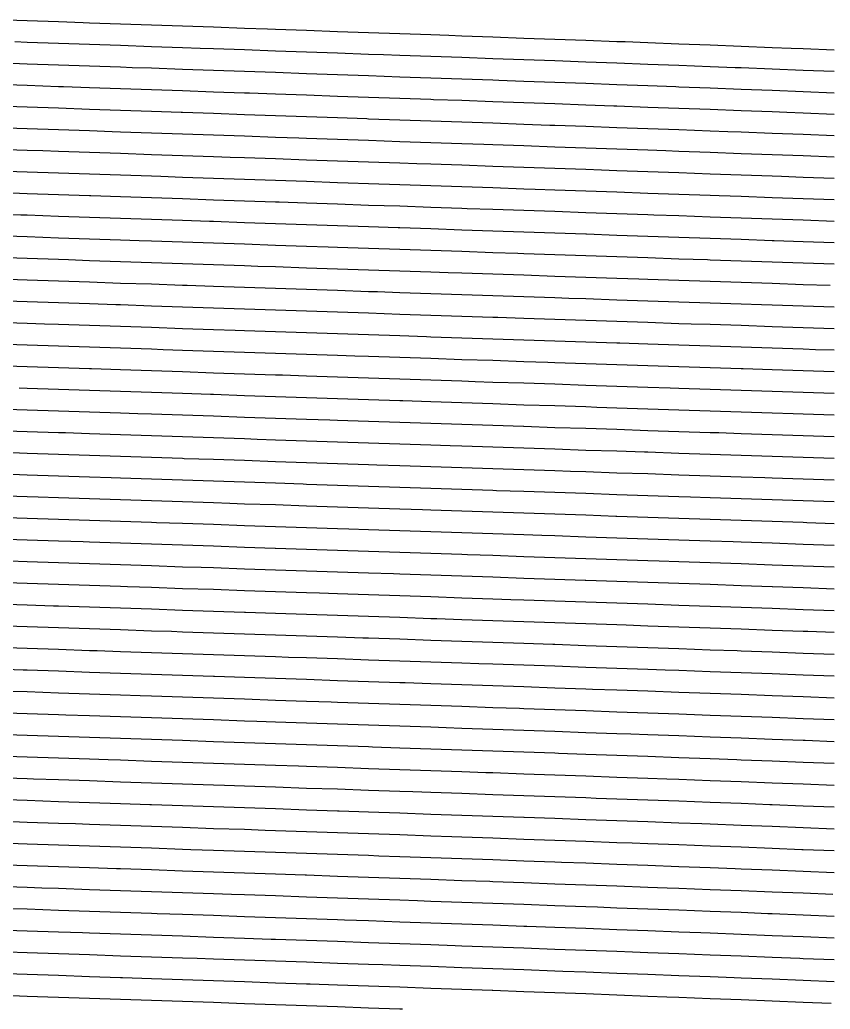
# Model space of a CAD drawing. Header units: metres. Extents: x 228 to 3387, y 31 to 162.
# Drawn here: x 2317.2 to 2399.7, y 32.7 to 133.6 of the extents above; entities that cross this region are included whole.
import ezdxf

# ---------------------------------------------------------------- set-up
doc = ezdxf.new("R2010")
doc.units = ezdxf.units.M
for name, color, linetype in [('Vs_1000', 7, 'Continuous'), ('Vs_1025', 7, 'Continuous'), ('Vs_1050', 7, 'Continuous'), ('Vs_1075', 7, 'Continuous'), ('Vs_1100', 7, 'Continuous'), ('Vs_1125', 7, 'Continuous'), ('Vs_1150', 7, 'Continuous'), ('Vs_1175', 7, 'Continuous'), ('Vs_1200', 7, 'Continuous'), ('Vs_1225', 7, 'Continuous'), ('Vs_1250', 7, 'Continuous'), ('Vs_1275', 7, 'Continuous'), ('Vs_1300', 7, 'Continuous'), ('Vs_1325', 7, 'Continuous'), ('Vs_1350', 7, 'Continuous'), ('Vs_1375', 7, 'Continuous'), ('Vs_1400', 7, 'Continuous'), ('Vs_1425', 7, 'Continuous'), ('Vs_1450', 7, 'Continuous'), ('Vs_1475', 7, 'Continuous'), ('Vs_1500', 7, 'Continuous'), ('Vs_375', 7, 'Continuous'), ('Vs_400', 7, 'Continuous'), ('Vs_425', 7, 'Continuous'), ('Vs_450', 7, 'Continuous'), ('Vs_475', 7, 'Continuous'), ('Vs_500', 7, 'Continuous'), ('Vs_525', 7, 'Continuous'), ('Vs_550', 7, 'Continuous'), ('Vs_575', 7, 'Continuous'), ('Vs_600', 7, 'Continuous'), ('Vs_625', 7, 'Continuous'), ('Vs_650', 7, 'Continuous'), ('Vs_675', 7, 'Continuous'), ('Vs_700', 7, 'Continuous'), ('Vs_725', 7, 'Continuous'), ('Vs_750', 7, 'Continuous'), ('Vs_775', 7, 'Continuous'), ('Vs_800', 7, 'Continuous'), ('Vs_825', 7, 'Continuous'), ('Vs_850', 7, 'Continuous'), ('Vs_875', 7, 'Continuous'), ('Vs_900', 7, 'Continuous'), ('Vs_925', 7, 'Continuous'), ('Vs_950', 7, 'Continuous'), ('Vs_975', 7, 'Continuous')]:
    doc.layers.add(name, color=color, linetype=linetype)

msp = doc.modelspace()

# ---------------------------------------------------------------- linework, layer by layer
at = {"layer": 'Vs_1000'}
msp.add_lwpolyline([(2400.13, 75.54), (2396.97, 75.66), (2393.83, 75.77), (2393.81, 75.77), (2390.65, 75.88), (2387.48, 75.99), (2384.32, 76.1), (2381.16, 76.21), (2378, 76.31), (2374.84, 76.42), (2374.75, 76.42), (2371.67, 76.53), (2368.51, 76.63), (2365.35, 76.74), (2362.19, 76.84), (2359.03, 76.95), (2355.87, 77.05), (2355.22, 77.08), (2352.7, 77.16), (2349.54, 77.26), (2346.38, 77.37), (2343.22, 77.48), (2340.06, 77.58), (2336.9, 77.69), (2335.65, 77.73), (2333.73, 77.79), (2330.57, 77.9), (2327.41, 78), (2324.25, 78.11), (2321.09, 78.22), (2317.92, 78.32), (2316.1, 78.38)], dxfattribs=at)
at = {"layer": 'Vs_1025'}
msp.add_lwpolyline([(2400.13, 73.32), (2396.97, 73.44), (2393.81, 73.55), (2390.65, 73.66), (2387.48, 73.77), (2386.42, 73.81), (2384.32, 73.88), (2381.16, 73.99), (2378, 74.1), (2374.84, 74.2), (2371.67, 74.31), (2368.51, 74.42), (2367.2, 74.46), (2365.35, 74.52), (2362.19, 74.63), (2359.03, 74.74), (2355.87, 74.84), (2352.7, 74.95), (2349.54, 75.05), (2347.68, 75.12), (2346.38, 75.16), (2343.22, 75.26), (2340.06, 75.37), (2336.9, 75.48), (2333.73, 75.58), (2330.57, 75.69), (2328.13, 75.77), (2327.41, 75.79), (2324.25, 75.9), (2321.09, 76), (2317.92, 76.11), (2314.76, 76.22)], dxfattribs=at)
at = {"layer": 'Vs_1050'}
msp.add_lwpolyline([(2400.13, 71.1), (2397.46, 71.2), (2396.97, 71.21), (2393.81, 71.33), (2390.65, 71.44), (2387.48, 71.55), (2384.32, 71.66), (2381.16, 71.77), (2378.95, 71.85), (2378, 71.88), (2374.84, 71.99), (2371.67, 72.1), (2368.51, 72.2), (2365.35, 72.31), (2362.19, 72.42), (2359.65, 72.5), (2359.03, 72.52), (2355.87, 72.63), (2352.7, 72.74), (2349.54, 72.84), (2346.38, 72.95), (2343.22, 73.05), (2340.14, 73.16), (2340.06, 73.16), (2336.9, 73.26), (2333.73, 73.37), (2330.57, 73.48), (2327.41, 73.58), (2324.25, 73.69), (2321.09, 73.79), (2320.6, 73.81), (2317.92, 73.9), (2314.76, 74)], dxfattribs=at)
at = {"layer": 'Vs_1075'}
msp.add_lwpolyline([(2400.13, 68.87), (2396.97, 68.99), (2393.81, 69.11), (2390.65, 69.22), (2390.25, 69.24), (2387.48, 69.33), (2384.32, 69.45), (2381.16, 69.56), (2378, 69.67), (2374.84, 69.77), (2371.67, 69.88), (2371.45, 69.89), (2368.51, 69.99), (2365.35, 70.1), (2362.19, 70.2), (2359.03, 70.31), (2355.87, 70.42), (2352.7, 70.52), (2352.1, 70.54), (2349.54, 70.63), (2346.38, 70.73), (2343.22, 70.84), (2340.06, 70.95), (2336.9, 71.05), (2333.73, 71.16), (2332.6, 71.2), (2330.57, 71.26), (2327.41, 71.37), (2324.25, 71.48), (2321.09, 71.58), (2317.92, 71.69), (2314.76, 71.79)], dxfattribs=at)
at = {"layer": 'Vs_1100'}
msp.add_lwpolyline([(2400.13, 66.65), (2396.97, 66.77), (2393.81, 66.89), (2390.65, 67), (2387.48, 67.12), (2384.32, 67.23), (2382.92, 67.28), (2381.16, 67.34), (2378, 67.45), (2374.84, 67.56), (2371.67, 67.67), (2368.51, 67.77), (2365.35, 67.88), (2363.94, 67.93), (2362.19, 67.99), (2359.03, 68.1), (2355.87, 68.2), (2352.7, 68.31), (2349.54, 68.42), (2346.38, 68.52), (2344.55, 68.58), (2343.22, 68.63), (2340.06, 68.73), (2336.9, 68.84), (2333.73, 68.95), (2330.57, 69.05), (2327.41, 69.16), (2325.05, 69.24), (2324.25, 69.26), (2321.09, 69.37), (2317.92, 69.47), (2314.76, 69.58)], dxfattribs=at)
at = {"layer": 'Vs_1125'}
msp.add_lwpolyline([(2400.13, 64.42), (2396.97, 64.55), (2393.82, 64.66), (2393.81, 64.66), (2390.65, 64.78), (2387.48, 64.89), (2384.32, 65.01), (2381.16, 65.12), (2378, 65.23), (2375.52, 65.32), (2374.84, 65.34), (2371.67, 65.45), (2368.51, 65.56), (2365.35, 65.67), (2362.19, 65.77), (2359.03, 65.88), (2356.41, 65.97), (2355.87, 65.99), (2352.7, 66.1), (2349.54, 66.2), (2346.38, 66.31), (2343.22, 66.41), (2340.06, 66.52), (2337, 66.62), (2336.9, 66.63), (2333.73, 66.73), (2330.57, 66.84), (2327.41, 66.94), (2324.25, 67.05), (2321.09, 67.16), (2317.92, 67.26), (2317.49, 67.28), (2314.76, 67.37)], dxfattribs=at)
at = {"layer": 'Vs_1150'}
msp.add_lwpolyline([(2400.13, 62.2), (2396.97, 62.32), (2393.81, 62.44), (2390.65, 62.56), (2387.48, 62.67), (2386.67, 62.7), (2384.32, 62.79), (2381.16, 62.9), (2378, 63.01), (2374.84, 63.12), (2371.67, 63.23), (2368.51, 63.34), (2368.08, 63.36), (2365.35, 63.45), (2362.19, 63.56), (2359.03, 63.67), (2355.87, 63.77), (2352.7, 63.88), (2349.54, 63.99), (2348.87, 64.01), (2346.38, 64.09), (2343.22, 64.2), (2340.06, 64.31), (2336.9, 64.41), (2333.73, 64.52), (2330.57, 64.63), (2329.43, 64.66), (2327.41, 64.73), (2324.25, 64.84), (2321.09, 64.94), (2317.92, 65.05), (2314.76, 65.15)], dxfattribs=at)
at = {"layer": 'Vs_1175'}
msp.add_lwpolyline([(2400.13, 59.98), (2397.16, 60.09), (2396.97, 60.1), (2393.81, 60.22), (2390.65, 60.34), (2387.48, 60.45), (2384.32, 60.57), (2381.16, 60.68), (2379.4, 60.74), (2378, 60.79), (2374.84, 60.9), (2371.67, 61.02), (2368.51, 61.12), (2365.35, 61.23), (2362.19, 61.34), (2360.59, 61.4), (2359.03, 61.45), (2355.87, 61.56), (2352.7, 61.67), (2349.54, 61.77), (2346.38, 61.88), (2343.22, 61.99), (2341.32, 62.05), (2340.06, 62.09), (2336.9, 62.2), (2333.73, 62.31), (2330.57, 62.41), (2327.41, 62.52), (2324.25, 62.62), (2321.86, 62.7), (2321.09, 62.73), (2317.92, 62.84), (2314.76, 62.94)], dxfattribs=at)
at = {"layer": 'Vs_1200'}
msp.add_lwpolyline([(2400.13, 57.75), (2396.97, 57.87), (2393.81, 58), (2390.65, 58.11), (2390.21, 58.13), (2387.48, 58.23), (2384.32, 58.35), (2381.16, 58.46), (2378, 58.57), (2374.84, 58.69), (2372.05, 58.78), (2371.67, 58.8), (2368.51, 58.91), (2365.35, 59.02), (2362.19, 59.13), (2359.03, 59.23), (2355.87, 59.34), (2353.08, 59.44), (2352.7, 59.45), (2349.54, 59.56), (2346.38, 59.66), (2343.22, 59.77), (2340.06, 59.88), (2336.9, 59.98), (2333.75, 60.09), (2333.73, 60.09), (2330.57, 60.2), (2327.41, 60.3), (2324.25, 60.41), (2321.09, 60.52), (2317.92, 60.62), (2314.76, 60.73)], dxfattribs=at)
at = {"layer": 'Vs_1225'}
msp.add_lwpolyline([(2400.13, 55.53), (2396.97, 55.65), (2393.81, 55.77), (2390.65, 55.89), (2387.48, 56.01), (2384.32, 56.13), (2383.09, 56.17), (2381.16, 56.24), (2378, 56.35), (2374.84, 56.47), (2371.67, 56.58), (2368.51, 56.69), (2365.35, 56.8), (2364.64, 56.82), (2362.19, 56.91), (2359.03, 57.02), (2355.87, 57.13), (2352.7, 57.23), (2349.54, 57.34), (2346.38, 57.45), (2345.55, 57.48), (2343.22, 57.56), (2340.06, 57.66), (2336.9, 57.77), (2333.73, 57.88), (2330.57, 57.98), (2327.41, 58.09), (2326.17, 58.13), (2324.25, 58.2), (2321.09, 58.3), (2317.92, 58.41), (2314.76, 58.51)], dxfattribs=at)
at = {"layer": 'Vs_1250'}
msp.add_lwpolyline([(2400.13, 53.3), (2396.97, 53.43), (2393.81, 53.55), (2393.58, 53.56), (2390.65, 53.67), (2387.48, 53.79), (2384.32, 53.91), (2381.16, 54.02), (2378, 54.13), (2375.87, 54.21), (2374.84, 54.25), (2371.67, 54.36), (2368.51, 54.47), (2365.35, 54.58), (2362.19, 54.69), (2359.03, 54.8), (2357.19, 54.86), (2355.87, 54.91), (2352.7, 55.02), (2349.54, 55.13), (2346.38, 55.23), (2343.22, 55.34), (2340.06, 55.45), (2338, 55.52), (2336.9, 55.55), (2333.73, 55.66), (2330.57, 55.77), (2327.41, 55.87), (2324.25, 55.98), (2321.09, 56.09), (2318.57, 56.17), (2317.92, 56.19), (2314.76, 56.3)], dxfattribs=at)
at = {"layer": 'Vs_1275'}
msp.add_lwpolyline([(2400.13, 51.08), (2396.97, 51.2), (2393.81, 51.33), (2390.65, 51.45), (2387.48, 51.57), (2386.63, 51.6), (2384.32, 51.68), (2381.16, 51.8), (2378, 51.91), (2374.84, 52.03), (2371.67, 52.14), (2368.56, 52.25), (2368.51, 52.25), (2365.35, 52.36), (2362.19, 52.47), (2359.03, 52.58), (2355.87, 52.69), (2352.7, 52.8), (2349.69, 52.9), (2349.54, 52.91), (2346.38, 53.02), (2343.22, 53.13), (2340.06, 53.23), (2336.9, 53.34), (2333.73, 53.45), (2330.57, 53.55), (2330.42, 53.56), (2327.41, 53.66), (2324.25, 53.77), (2321.09, 53.87), (2317.92, 53.98), (2314.76, 54.08)], dxfattribs=at)
at = {"layer": 'Vs_1300'}
msp.add_lwpolyline([(2400.13, 48.85), (2396.97, 48.98), (2396.83, 48.98), (2393.81, 49.1), (2390.65, 49.22), (2387.48, 49.34), (2384.32, 49.46), (2381.16, 49.58), (2379.54, 49.64), (2378, 49.69), (2374.84, 49.81), (2371.67, 49.92), (2368.51, 50.03), (2365.35, 50.15), (2362.19, 50.26), (2361.17, 50.29), (2359.03, 50.37), (2355.87, 50.48), (2352.7, 50.58), (2349.54, 50.69), (2346.38, 50.8), (2343.22, 50.91), (2342.16, 50.94), (2340.06, 51.02), (2336.9, 51.12), (2333.73, 51.23), (2330.57, 51.34), (2327.41, 51.44), (2324.25, 51.55), (2322.82, 51.6), (2321.09, 51.66), (2317.92, 51.76), (2314.76, 51.87)], dxfattribs=at)
at = {"layer": 'Vs_1325'}
msp.add_lwpolyline([(2400.13, 46.63), (2396.97, 46.76), (2393.81, 46.88), (2390.65, 47), (2390.05, 47.03), (2387.48, 47.12), (2384.32, 47.24), (2381.16, 47.36), (2378, 47.47), (2374.84, 47.59), (2372.34, 47.68), (2371.67, 47.7), (2368.51, 47.81), (2365.35, 47.93), (2362.19, 48.04), (2359.03, 48.15), (2355.87, 48.26), (2353.73, 48.33), (2352.7, 48.37), (2349.54, 48.48), (2346.38, 48.58), (2343.22, 48.69), (2340.06, 48.8), (2336.9, 48.91), (2334.6, 48.98), (2333.73, 49.01), (2330.57, 49.12), (2327.41, 49.23), (2324.25, 49.33), (2321.09, 49.44), (2317.92, 49.55), (2315.2, 49.64)], dxfattribs=at)
at = {"layer": 'Vs_1350'}
msp.add_lwpolyline([(2400, 44.41), (2396.97, 44.53), (2393.81, 44.66), (2390.65, 44.78), (2387.48, 44.9), (2384.32, 45.02), (2383.1, 45.07), (2381.16, 45.14), (2378, 45.25), (2374.84, 45.37), (2371.67, 45.48), (2368.51, 45.6), (2365.35, 45.71), (2365.05, 45.72), (2362.19, 45.82), (2359.03, 45.93), (2355.87, 46.04), (2352.7, 46.15), (2349.54, 46.26), (2346.38, 46.37), (2346.25, 46.37), (2343.22, 46.48), (2340.06, 46.58), (2336.9, 46.69), (2333.73, 46.8), (2330.57, 46.91), (2327.41, 47.01), (2327.02, 47.03), (2324.25, 47.12), (2321.09, 47.22), (2317.92, 47.33), (2314.76, 47.44)], dxfattribs=at)
at = {"layer": 'Vs_1375'}
msp.add_lwpolyline([(2400.13, 42.18), (2396.97, 42.31), (2393.81, 42.44), (2393.36, 42.45), (2390.65, 42.56), (2387.48, 42.68), (2384.32, 42.8), (2381.16, 42.92), (2378, 43.03), (2376.01, 43.11), (2374.84, 43.15), (2371.67, 43.26), (2368.51, 43.38), (2365.35, 43.49), (2362.19, 43.6), (2359.03, 43.71), (2357.68, 43.76), (2355.87, 43.82), (2352.7, 43.93), (2349.54, 44.04), (2346.38, 44.15), (2343.22, 44.26), (2340.06, 44.37), (2338.72, 44.41), (2336.9, 44.47), (2333.73, 44.58), (2330.57, 44.69), (2327.41, 44.8), (2324.25, 44.9), (2321.09, 45.01), (2319.4, 45.07), (2317.92, 45.11), (2314.76, 45.22)], dxfattribs=at)
at = {"layer": 'Vs_1400'}
msp.add_lwpolyline([(2400.13, 39.96), (2396.97, 40.09), (2393.81, 40.21), (2390.65, 40.34), (2387.48, 40.46), (2386.55, 40.49), (2384.32, 40.58), (2381.16, 40.7), (2378, 40.81), (2374.84, 40.93), (2371.67, 41.04), (2368.82, 41.15), (2368.51, 41.16), (2365.35, 41.27), (2362.19, 41.38), (2359.03, 41.49), (2355.87, 41.6), (2352.7, 41.71), (2350.24, 41.8), (2349.54, 41.82), (2346.38, 41.93), (2343.22, 42.04), (2340.06, 42.15), (2336.9, 42.26), (2333.73, 42.36), (2331.15, 42.45), (2330.57, 42.47), (2327.41, 42.58), (2324.25, 42.69), (2321.09, 42.79), (2317.92, 42.9), (2314.76, 43)], dxfattribs=at)
at = {"layer": 'Vs_1425'}
msp.add_lwpolyline([(2400.13, 37.74), (2396.97, 37.87), (2396.62, 37.88), (2393.81, 37.99), (2390.65, 38.11), (2387.48, 38.24), (2384.32, 38.36), (2381.16, 38.47), (2379.59, 38.53), (2378, 38.59), (2374.84, 38.71), (2371.67, 38.82), (2368.51, 38.94), (2365.35, 39.05), (2362.19, 39.16), (2361.53, 39.19), (2359.03, 39.27), (2355.87, 39.39), (2352.7, 39.5), (2349.54, 39.61), (2346.38, 39.71), (2343.22, 39.82), (2342.76, 39.84), (2340.06, 39.93), (2336.9, 40.04), (2333.73, 40.15), (2330.57, 40.25), (2327.41, 40.36), (2324.25, 40.47), (2323.54, 40.49), (2321.09, 40.58), (2317.92, 40.68), (2314.76, 40.79)], dxfattribs=at)
at = {"layer": 'Vs_1450'}
msp.add_lwpolyline([(2400.13, 35.52), (2396.97, 35.64), (2393.81, 35.77), (2390.65, 35.89), (2389.93, 35.92), (2387.48, 36.01), (2384.32, 36.13), (2381.16, 36.25), (2378, 36.37), (2374.84, 36.49), (2372.5, 36.57), (2371.67, 36.6), (2368.51, 36.72), (2365.35, 36.83), (2362.19, 36.94), (2359.03, 37.06), (2355.87, 37.17), (2354.16, 37.23), (2352.7, 37.28), (2349.54, 37.39), (2346.38, 37.5), (2343.22, 37.61), (2340.06, 37.71), (2336.9, 37.82), (2335.22, 37.88), (2333.73, 37.93), (2330.57, 38.04), (2327.41, 38.14), (2324.25, 38.25), (2321.09, 38.36), (2317.92, 38.46), (2315.89, 38.53)], dxfattribs=at)
at = {"layer": 'Vs_1475'}
msp.add_lwpolyline([(2399.84, 33.31), (2396.97, 33.42), (2393.81, 33.55), (2390.65, 33.67), (2387.48, 33.79), (2384.32, 33.91), (2383.09, 33.96), (2381.16, 34.03), (2378, 34.15), (2374.84, 34.27), (2371.67, 34.38), (2368.51, 34.5), (2365.35, 34.61), (2365.3, 34.61), (2362.19, 34.72), (2359.03, 34.84), (2355.87, 34.95), (2352.7, 35.06), (2349.54, 35.17), (2346.73, 35.27), (2346.38, 35.28), (2343.22, 35.39), (2340.06, 35.5), (2336.9, 35.6), (2333.73, 35.71), (2330.57, 35.82), (2327.63, 35.92), (2327.41, 35.93), (2324.25, 36.03), (2321.09, 36.14), (2317.92, 36.25), (2314.76, 36.35)], dxfattribs=at)
at = {"layer": 'Vs_1500'}
msp.add_lwpolyline([(2356.14, 32.72), (2355.87, 32.73), (2352.7, 32.84), (2349.54, 32.95), (2346.38, 33.06), (2343.22, 33.17), (2340.06, 33.28), (2339.23, 33.31), (2336.9, 33.39), (2333.73, 33.49), (2330.57, 33.6), (2327.41, 33.71), (2324.25, 33.82), (2321.09, 33.92), (2320, 33.96), (2317.92, 34.03), (2314.76, 34.14)], dxfattribs=at)
at = {"layer": 'Vs_375'}
msp.add_lwpolyline([(2400.13, 130.46), (2396.97, 130.59), (2395.76, 130.64), (2393.81, 130.72), (2390.65, 130.85), (2387.48, 130.97), (2384.32, 131.09), (2381.16, 131.21), (2378.82, 131.3), (2378, 131.33), (2374.84, 131.44), (2371.67, 131.56), (2368.51, 131.67), (2365.35, 131.79), (2362.19, 131.9), (2360.87, 131.95), (2359.03, 132.02), (2355.87, 132.13), (2352.7, 132.24), (2349.54, 132.35), (2346.38, 132.46), (2343.22, 132.57), (2342.39, 132.6), (2340.06, 132.68), (2336.9, 132.8), (2333.73, 132.91), (2330.57, 133.02), (2327.41, 133.13), (2324.25, 133.23), (2323.63, 133.26), (2321.09, 133.34), (2317.92, 133.45), (2314.76, 133.56)], dxfattribs=at)
at = {"layer": 'Vs_400'}
msp.add_lwpolyline([(2400.13, 128.28), (2396.97, 128.41), (2393.81, 128.54), (2390.65, 128.66), (2390.03, 128.68), (2387.48, 128.78), (2384.32, 128.9), (2381.16, 129.02), (2378, 129.14), (2374.84, 129.25), (2372.5, 129.34), (2371.67, 129.37), (2368.51, 129.48), (2365.35, 129.59), (2362.19, 129.71), (2359.03, 129.82), (2355.87, 129.93), (2354.21, 129.99), (2352.7, 130.04), (2349.54, 130.15), (2346.38, 130.26), (2343.22, 130.38), (2340.06, 130.49), (2336.9, 130.6), (2335.54, 130.64), (2333.73, 130.71), (2330.57, 130.82), (2327.41, 130.93), (2324.25, 131.03), (2321.09, 131.14), (2317.92, 131.25), (2316.66, 131.3)], dxfattribs=at)
at = {"layer": 'Vs_425'}
msp.add_lwpolyline([(2400.13, 126.1), (2396.97, 126.23), (2393.81, 126.35), (2390.65, 126.47), (2387.48, 126.59), (2384.32, 126.71), (2384, 126.72), (2381.16, 126.83), (2378, 126.94), (2374.84, 127.06), (2371.67, 127.17), (2368.51, 127.29), (2365.98, 127.38), (2365.35, 127.4), (2362.19, 127.51), (2359.03, 127.62), (2355.87, 127.73), (2352.7, 127.85), (2349.54, 127.96), (2347.43, 128.03), (2346.38, 128.07), (2343.22, 128.18), (2340.06, 128.29), (2336.9, 128.4), (2333.73, 128.51), (2330.57, 128.62), (2328.61, 128.68), (2327.41, 128.72), (2324.25, 128.83), (2321.09, 128.94), (2317.92, 129.05), (2314.76, 129.16)], dxfattribs=at)
at = {"layer": 'Vs_450'}
msp.add_lwpolyline([(2400.13, 123.92), (2396.97, 124.05), (2395.29, 124.11), (2393.81, 124.17), (2390.65, 124.29), (2387.48, 124.41), (2384.32, 124.52), (2381.16, 124.64), (2378, 124.75), (2377.69, 124.76), (2374.84, 124.87), (2371.67, 124.98), (2368.51, 125.09), (2365.35, 125.2), (2362.19, 125.32), (2359.31, 125.42), (2359.03, 125.43), (2355.87, 125.54), (2352.7, 125.65), (2349.54, 125.76), (2346.38, 125.87), (2343.22, 125.98), (2340.55, 126.07), (2340.06, 126.09), (2336.9, 126.2), (2333.73, 126.31), (2330.57, 126.42), (2327.41, 126.52), (2324.25, 126.63), (2321.62, 126.72), (2321.09, 126.74), (2317.92, 126.85), (2314.76, 126.96)], dxfattribs=at)
at = {"layer": 'Vs_475'}
msp.add_lwpolyline([(2400.13, 121.74), (2396.97, 121.86), (2393.81, 121.98), (2390.65, 122.1), (2389.3, 122.15), (2387.48, 122.22), (2384.32, 122.33), (2381.16, 122.45), (2378, 122.56), (2374.84, 122.67), (2371.67, 122.79), (2371.16, 122.8), (2368.51, 122.9), (2365.35, 123.01), (2362.19, 123.12), (2359.03, 123.23), (2355.87, 123.34), (2352.7, 123.45), (2352.5, 123.46), (2349.54, 123.56), (2346.38, 123.67), (2343.22, 123.78), (2340.06, 123.89), (2336.9, 124), (2333.73, 124.11), (2333.6, 124.11), (2330.57, 124.21), (2327.41, 124.32), (2324.25, 124.43), (2321.09, 124.54), (2317.92, 124.65), (2314.76, 124.76)], dxfattribs=at)
at = {"layer": 'Vs_500'}
msp.add_lwpolyline([(2400.13, 119.56), (2396.97, 119.68), (2393.81, 119.8), (2390.65, 119.91), (2387.48, 120.03), (2384.32, 120.14), (2382.99, 120.19), (2381.16, 120.26), (2378, 120.37), (2374.84, 120.48), (2371.67, 120.59), (2368.51, 120.7), (2365.35, 120.81), (2364.45, 120.84), (2362.19, 120.92), (2359.03, 121.03), (2355.87, 121.14), (2352.7, 121.25), (2349.54, 121.36), (2346.38, 121.47), (2345.58, 121.5), (2343.22, 121.58), (2340.06, 121.69), (2336.9, 121.8), (2333.73, 121.91), (2330.57, 122.01), (2327.41, 122.12), (2326.57, 122.15), (2324.25, 122.23), (2321.09, 122.34), (2317.92, 122.45), (2314.76, 122.56)], dxfattribs=at)
at = {"layer": 'Vs_525'}
msp.add_lwpolyline([(2400.13, 117.38), (2396.97, 117.5), (2394.77, 117.58), (2393.81, 117.61), (2390.65, 117.73), (2387.48, 117.84), (2384.32, 117.95), (2381.16, 118.06), (2378, 118.18), (2376.42, 118.23), (2374.84, 118.29), (2371.67, 118.4), (2368.51, 118.51), (2365.35, 118.62), (2362.19, 118.73), (2359.03, 118.84), (2357.6, 118.88), (2355.87, 118.94), (2352.7, 119.05), (2349.54, 119.16), (2346.38, 119.27), (2343.22, 119.38), (2340.06, 119.49), (2338.59, 119.54), (2336.9, 119.6), (2333.73, 119.7), (2330.57, 119.81), (2327.41, 119.92), (2324.25, 120.03), (2321.09, 120.14), (2319.5, 120.19), (2317.92, 120.24), (2314.76, 120.35)], dxfattribs=at)
at = {"layer": 'Vs_550'}
msp.add_lwpolyline([(2400.13, 115.2), (2396.97, 115.31), (2393.81, 115.43), (2390.65, 115.54), (2388.42, 115.62), (2387.48, 115.65), (2384.32, 115.76), (2381.16, 115.87), (2378, 115.98), (2374.84, 116.09), (2371.67, 116.2), (2369.65, 116.27), (2368.51, 116.31), (2365.35, 116.42), (2362.19, 116.53), (2359.03, 116.64), (2355.87, 116.75), (2352.7, 116.85), (2350.63, 116.92), (2349.54, 116.96), (2346.38, 117.07), (2343.22, 117.18), (2340.06, 117.29), (2336.9, 117.39), (2333.73, 117.5), (2331.52, 117.58), (2330.57, 117.61), (2327.41, 117.72), (2324.25, 117.83), (2321.09, 117.93), (2317.92, 118.04), (2314.76, 118.15)], dxfattribs=at)
at = {"layer": 'Vs_575'}
msp.add_lwpolyline([(2400.13, 113.02), (2396.97, 113.13), (2393.81, 113.24), (2390.65, 113.35), (2387.48, 113.46), (2384.32, 113.57), (2381.77, 113.66), (2381.16, 113.68), (2378, 113.79), (2374.84, 113.9), (2371.67, 114.01), (2368.51, 114.11), (2365.35, 114.22), (2362.73, 114.31), (2362.19, 114.33), (2359.03, 114.44), (2355.87, 114.55), (2352.7, 114.65), (2349.54, 114.76), (2346.38, 114.87), (2343.59, 114.96), (2343.22, 114.98), (2340.06, 115.09), (2336.9, 115.19), (2333.73, 115.3), (2330.57, 115.41), (2327.41, 115.52), (2324.41, 115.62), (2324.25, 115.62), (2321.09, 115.73), (2317.92, 115.84), (2314.76, 115.95)], dxfattribs=at)
at = {"layer": 'Vs_600'}
msp.add_lwpolyline([(2400.13, 110.83), (2396.97, 110.94), (2394, 111.05), (2393.81, 111.05), (2390.65, 111.16), (2387.48, 111.27), (2384.32, 111.38), (2381.16, 111.49), (2378, 111.59), (2374.91, 111.7), (2374.84, 111.7), (2371.67, 111.81), (2368.51, 111.92), (2365.35, 112.02), (2362.19, 112.13), (2359.03, 112.24), (2355.87, 112.35), (2355.7, 112.35), (2352.7, 112.45), (2349.54, 112.56), (2346.38, 112.67), (2343.22, 112.78), (2340.06, 112.88), (2336.9, 112.99), (2336.48, 113.01), (2333.73, 113.1), (2330.57, 113.21), (2327.41, 113.31), (2324.25, 113.42), (2321.09, 113.53), (2317.92, 113.64), (2317.26, 113.66), (2314.76, 113.74)], dxfattribs=at)
at = {"layer": 'Vs_625'}
msp.add_lwpolyline([(2400.13, 108.65), (2396.97, 108.75), (2393.81, 108.86), (2390.65, 108.97), (2387.48, 109.08), (2387.22, 109.09), (2384.32, 109.18), (2381.16, 109.29), (2378, 109.4), (2374.84, 109.5), (2371.67, 109.61), (2368.51, 109.72), (2367.9, 109.74), (2365.35, 109.82), (2362.19, 109.93), (2359.03, 110.04), (2355.87, 110.15), (2352.7, 110.25), (2349.54, 110.36), (2348.59, 110.39), (2346.38, 110.47), (2343.22, 110.57), (2340.06, 110.68), (2336.9, 110.79), (2333.73, 110.9), (2330.57, 111), (2329.31, 111.05), (2327.41, 111.11), (2324.25, 111.22), (2321.09, 111.32), (2317.92, 111.43), (2314.76, 111.54)], dxfattribs=at)
at = {"layer": 'Vs_650'}
msp.add_lwpolyline([(2399.73, 106.47), (2396.97, 106.56), (2393.81, 106.67), (2390.65, 106.78), (2387.48, 106.88), (2384.32, 106.99), (2381.16, 107.09), (2380.22, 107.13), (2378, 107.2), (2374.84, 107.31), (2371.67, 107.41), (2368.51, 107.52), (2365.35, 107.63), (2362.19, 107.73), (2360.79, 107.78), (2359.03, 107.84), (2355.87, 107.94), (2352.7, 108.05), (2349.54, 108.16), (2346.38, 108.26), (2343.22, 108.37), (2341.42, 108.43), (2340.06, 108.48), (2336.9, 108.59), (2333.73, 108.69), (2330.57, 108.8), (2327.41, 108.91), (2324.25, 109.01), (2322.11, 109.09), (2321.09, 109.12), (2317.92, 109.23), (2314.76, 109.33)], dxfattribs=at)
at = {"layer": 'Vs_675'}
msp.add_lwpolyline([(2400.13, 104.27), (2396.97, 104.37), (2393.81, 104.48), (2392.74, 104.51), (2390.65, 104.58), (2387.48, 104.69), (2384.32, 104.79), (2381.16, 104.9), (2378, 105), (2374.84, 105.11), (2373.09, 105.17), (2371.67, 105.21), (2368.51, 105.32), (2365.35, 105.42), (2362.19, 105.53), (2359.03, 105.64), (2355.87, 105.74), (2353.6, 105.82), (2352.7, 105.85), (2349.54, 105.96), (2346.38, 106.06), (2343.22, 106.17), (2340.06, 106.28), (2336.9, 106.38), (2334.21, 106.47), (2333.73, 106.49), (2330.57, 106.6), (2327.41, 106.7), (2324.25, 106.81), (2321.09, 106.92), (2317.92, 107.02), (2314.88, 107.13)], dxfattribs=at)
at = {"layer": 'Vs_700'}
msp.add_lwpolyline([(2400.13, 102.07), (2396.97, 102.18), (2393.81, 102.28), (2390.65, 102.39), (2387.48, 102.49), (2385.56, 102.55), (2384.32, 102.59), (2381.16, 102.7), (2378, 102.8), (2374.84, 102.91), (2371.67, 103.01), (2368.51, 103.12), (2365.87, 103.21), (2365.35, 103.22), (2362.19, 103.33), (2359.03, 103.43), (2355.87, 103.54), (2352.7, 103.65), (2349.54, 103.75), (2346.38, 103.86), (2346.36, 103.86), (2343.22, 103.96), (2340.06, 104.07), (2336.9, 104.18), (2333.73, 104.28), (2330.57, 104.39), (2327.41, 104.5), (2326.96, 104.51), (2324.25, 104.6), (2321.09, 104.71), (2317.92, 104.82), (2314.76, 104.92)], dxfattribs=at)
at = {"layer": 'Vs_725'}
msp.add_lwpolyline([(2400.13, 99.88), (2398.23, 99.94), (2396.97, 99.98), (2393.81, 100.08), (2390.65, 100.19), (2387.48, 100.29), (2384.32, 100.39), (2381.16, 100.5), (2378.28, 100.59), (2378, 100.6), (2374.84, 100.71), (2371.67, 100.81), (2368.51, 100.92), (2365.35, 101.02), (2362.19, 101.13), (2359.03, 101.23), (2358.6, 101.25), (2355.87, 101.34), (2352.7, 101.44), (2349.54, 101.55), (2346.38, 101.65), (2343.22, 101.76), (2340.06, 101.87), (2339.09, 101.9), (2336.9, 101.97), (2333.73, 102.08), (2330.57, 102.19), (2327.41, 102.29), (2324.25, 102.4), (2321.09, 102.51), (2319.68, 102.55), (2317.92, 102.61), (2314.76, 102.72)], dxfattribs=at)
at = {"layer": 'Vs_750'}
msp.add_lwpolyline([(2400.13, 97.68), (2396.97, 97.78), (2393.81, 97.88), (2390.85, 97.98), (2390.65, 97.99), (2387.48, 98.09), (2384.32, 98.19), (2381.16, 98.3), (2378, 98.4), (2374.84, 98.5), (2371.67, 98.61), (2370.94, 98.63), (2368.51, 98.71), (2365.35, 98.82), (2362.19, 98.92), (2359.03, 99.03), (2355.87, 99.13), (2352.7, 99.24), (2351.28, 99.29), (2349.54, 99.34), (2346.38, 99.45), (2343.22, 99.56), (2340.06, 99.66), (2336.9, 99.77), (2333.73, 99.87), (2331.78, 99.94), (2330.57, 99.98), (2327.41, 100.09), (2324.25, 100.19), (2321.09, 100.3), (2317.92, 100.41), (2314.76, 100.51)], dxfattribs=at)
at = {"layer": 'Vs_775'}
msp.add_lwpolyline([(2400.13, 95.48), (2396.97, 95.58), (2393.81, 95.68), (2390.65, 95.78), (2387.48, 95.89), (2384.32, 95.99), (2383.41, 96.02), (2381.16, 96.09), (2378, 96.2), (2374.84, 96.3), (2371.67, 96.41), (2368.51, 96.51), (2365.35, 96.61), (2363.57, 96.67), (2362.19, 96.72), (2359.03, 96.82), (2355.87, 96.93), (2352.7, 97.03), (2349.54, 97.14), (2346.38, 97.25), (2343.94, 97.33), (2343.22, 97.35), (2340.06, 97.46), (2336.9, 97.56), (2333.73, 97.67), (2330.57, 97.77), (2327.41, 97.88), (2324.45, 97.98), (2324.25, 97.99), (2321.09, 98.09), (2317.92, 98.2), (2314.76, 98.31)], dxfattribs=at)
at = {"layer": 'Vs_800'}
msp.add_lwpolyline([(2400.13, 93.27), (2396.97, 93.37), (2395.95, 93.41), (2393.81, 93.48), (2390.65, 93.58), (2387.48, 93.68), (2384.32, 93.79), (2381.16, 93.89), (2378, 93.99), (2375.94, 94.06), (2374.84, 94.1), (2371.67, 94.2), (2368.51, 94.3), (2365.35, 94.41), (2362.19, 94.51), (2359.03, 94.62), (2356.17, 94.71), (2355.87, 94.72), (2352.7, 94.83), (2349.54, 94.93), (2346.38, 95.04), (2343.22, 95.14), (2340.06, 95.25), (2336.9, 95.36), (2336.58, 95.37), (2333.73, 95.46), (2330.57, 95.57), (2327.41, 95.67), (2324.25, 95.78), (2321.09, 95.89), (2317.92, 95.99), (2317.1, 96.02)], dxfattribs=at)
at = {"layer": 'Vs_825'}
msp.add_lwpolyline([(2400.13, 91.06), (2396.97, 91.17), (2393.81, 91.27), (2390.65, 91.37), (2388.38, 91.45), (2387.48, 91.48), (2384.32, 91.58), (2381.16, 91.68), (2378, 91.79), (2374.84, 91.89), (2371.67, 91.99), (2368.51, 92.1), (2368.47, 92.1), (2365.35, 92.2), (2362.19, 92.31), (2359.03, 92.41), (2355.87, 92.52), (2352.7, 92.62), (2349.54, 92.73), (2348.76, 92.75), (2346.38, 92.83), (2343.22, 92.94), (2340.06, 93.04), (2336.9, 93.15), (2333.73, 93.26), (2330.57, 93.36), (2329.2, 93.41), (2327.41, 93.47), (2324.25, 93.57), (2321.09, 93.68), (2317.92, 93.79), (2314.76, 93.89)], dxfattribs=at)
at = {"layer": 'Vs_850'}
msp.add_lwpolyline([(2400.13, 88.85), (2396.97, 88.96), (2393.81, 89.06), (2390.65, 89.16), (2387.48, 89.27), (2384.32, 89.37), (2381.16, 89.48), (2380.82, 89.49), (2378, 89.58), (2374.84, 89.68), (2371.67, 89.79), (2368.51, 89.89), (2365.35, 90), (2362.19, 90.1), (2361, 90.14), (2359.03, 90.21), (2355.87, 90.31), (2352.7, 90.42), (2349.54, 90.52), (2346.38, 90.63), (2343.22, 90.73), (2341.34, 90.79), (2340.06, 90.84), (2336.9, 90.94), (2333.73, 91.05), (2330.57, 91.15), (2327.41, 91.26), (2324.25, 91.37), (2321.8, 91.45), (2321.09, 91.47), (2317.92, 91.58), (2314.76, 91.68)], dxfattribs=at)
at = {"layer": 'Vs_875'}
msp.add_lwpolyline([(2400.13, 86.64), (2396.97, 86.74), (2393.81, 86.85), (2393.07, 86.87), (2390.65, 86.95), (2387.48, 87.06), (2384.32, 87.16), (2381.16, 87.27), (2378, 87.37), (2374.84, 87.48), (2373.27, 87.53), (2371.67, 87.58), (2368.51, 87.68), (2365.35, 87.79), (2362.19, 87.89), (2359.03, 88), (2355.87, 88.1), (2353.52, 88.18), (2352.7, 88.21), (2349.54, 88.31), (2346.38, 88.42), (2343.22, 88.52), (2340.06, 88.63), (2336.9, 88.73), (2333.91, 88.83), (2333.73, 88.84), (2330.57, 88.95), (2327.41, 89.05), (2324.25, 89.16), (2321.09, 89.26), (2317.92, 89.37), (2314.76, 89.48)], dxfattribs=at)
at = {"layer": 'Vs_900'}
msp.add_lwpolyline([(2400.13, 84.42), (2396.97, 84.53), (2393.81, 84.64), (2390.65, 84.74), (2387.48, 84.85), (2385.48, 84.91), (2384.32, 84.95), (2381.16, 85.06), (2378, 85.16), (2374.84, 85.27), (2371.67, 85.37), (2368.51, 85.48), (2365.73, 85.57), (2365.35, 85.58), (2362.19, 85.69), (2359.03, 85.79), (2355.87, 85.89), (2352.7, 86), (2349.54, 86.1), (2346.38, 86.21), (2346.04, 86.22), (2343.22, 86.32), (2340.06, 86.42), (2336.9, 86.53), (2333.73, 86.63), (2330.57, 86.74), (2327.41, 86.84), (2326.47, 86.87), (2324.25, 86.95), (2321.09, 87.05), (2317.92, 87.16), (2314.76, 87.27)], dxfattribs=at)
at = {"layer": 'Vs_925'}
msp.add_lwpolyline([(2400.13, 82.2), (2397.34, 82.3), (2396.97, 82.31), (2393.81, 82.42), (2390.65, 82.53), (2387.48, 82.64), (2384.32, 82.74), (2381.16, 82.85), (2378, 82.95), (2377.89, 82.95), (2374.84, 83.06), (2371.67, 83.16), (2368.51, 83.27), (2365.35, 83.37), (2362.19, 83.48), (2359.03, 83.58), (2358.2, 83.61), (2355.87, 83.69), (2352.7, 83.79), (2349.54, 83.9), (2346.38, 84), (2343.22, 84.11), (2340.06, 84.21), (2338.57, 84.26), (2336.9, 84.32), (2333.73, 84.42), (2330.57, 84.53), (2327.41, 84.63), (2324.25, 84.74), (2321.09, 84.85), (2319.02, 84.91), (2317.92, 84.95), (2314.76, 85.06)], dxfattribs=at)
at = {"layer": 'Vs_950'}
msp.add_lwpolyline([(2400.13, 79.99), (2396.97, 80.1), (2393.81, 80.21), (2390.65, 80.31), (2389.83, 80.34), (2387.48, 80.42), (2384.32, 80.53), (2381.16, 80.63), (2378, 80.74), (2374.84, 80.84), (2371.67, 80.95), (2370.33, 80.99), (2368.51, 81.06), (2365.35, 81.16), (2362.19, 81.27), (2359.03, 81.37), (2355.87, 81.48), (2352.7, 81.58), (2350.68, 81.65), (2349.54, 81.69), (2346.38, 81.79), (2343.22, 81.9), (2340.06, 82), (2336.9, 82.11), (2333.73, 82.21), (2331.08, 82.3), (2330.57, 82.32), (2327.41, 82.42), (2324.25, 82.53), (2321.09, 82.64), (2317.92, 82.74), (2314.76, 82.85)], dxfattribs=at)
at = {"layer": 'Vs_975'}
msp.add_lwpolyline([(2400.13, 77.76), (2396.97, 77.88), (2393.81, 77.99), (2390.65, 78.1), (2387.48, 78.21), (2384.32, 78.31), (2382.29, 78.38), (2381.16, 78.42), (2378, 78.53), (2374.84, 78.63), (2371.67, 78.74), (2368.51, 78.84), (2365.35, 78.95), (2362.77, 79.04), (2362.19, 79.05), (2359.03, 79.16), (2355.87, 79.27), (2352.7, 79.37), (2349.54, 79.48), (2346.38, 79.58), (2343.22, 79.69), (2343.16, 79.69), (2340.06, 79.79), (2336.9, 79.9), (2333.73, 80), (2330.57, 80.11), (2327.41, 80.21), (2324.25, 80.32), (2323.6, 80.34), (2321.09, 80.43), (2317.92, 80.53), (2314.76, 80.64)], dxfattribs=at)

doc.saveas('drawing.dxf')
